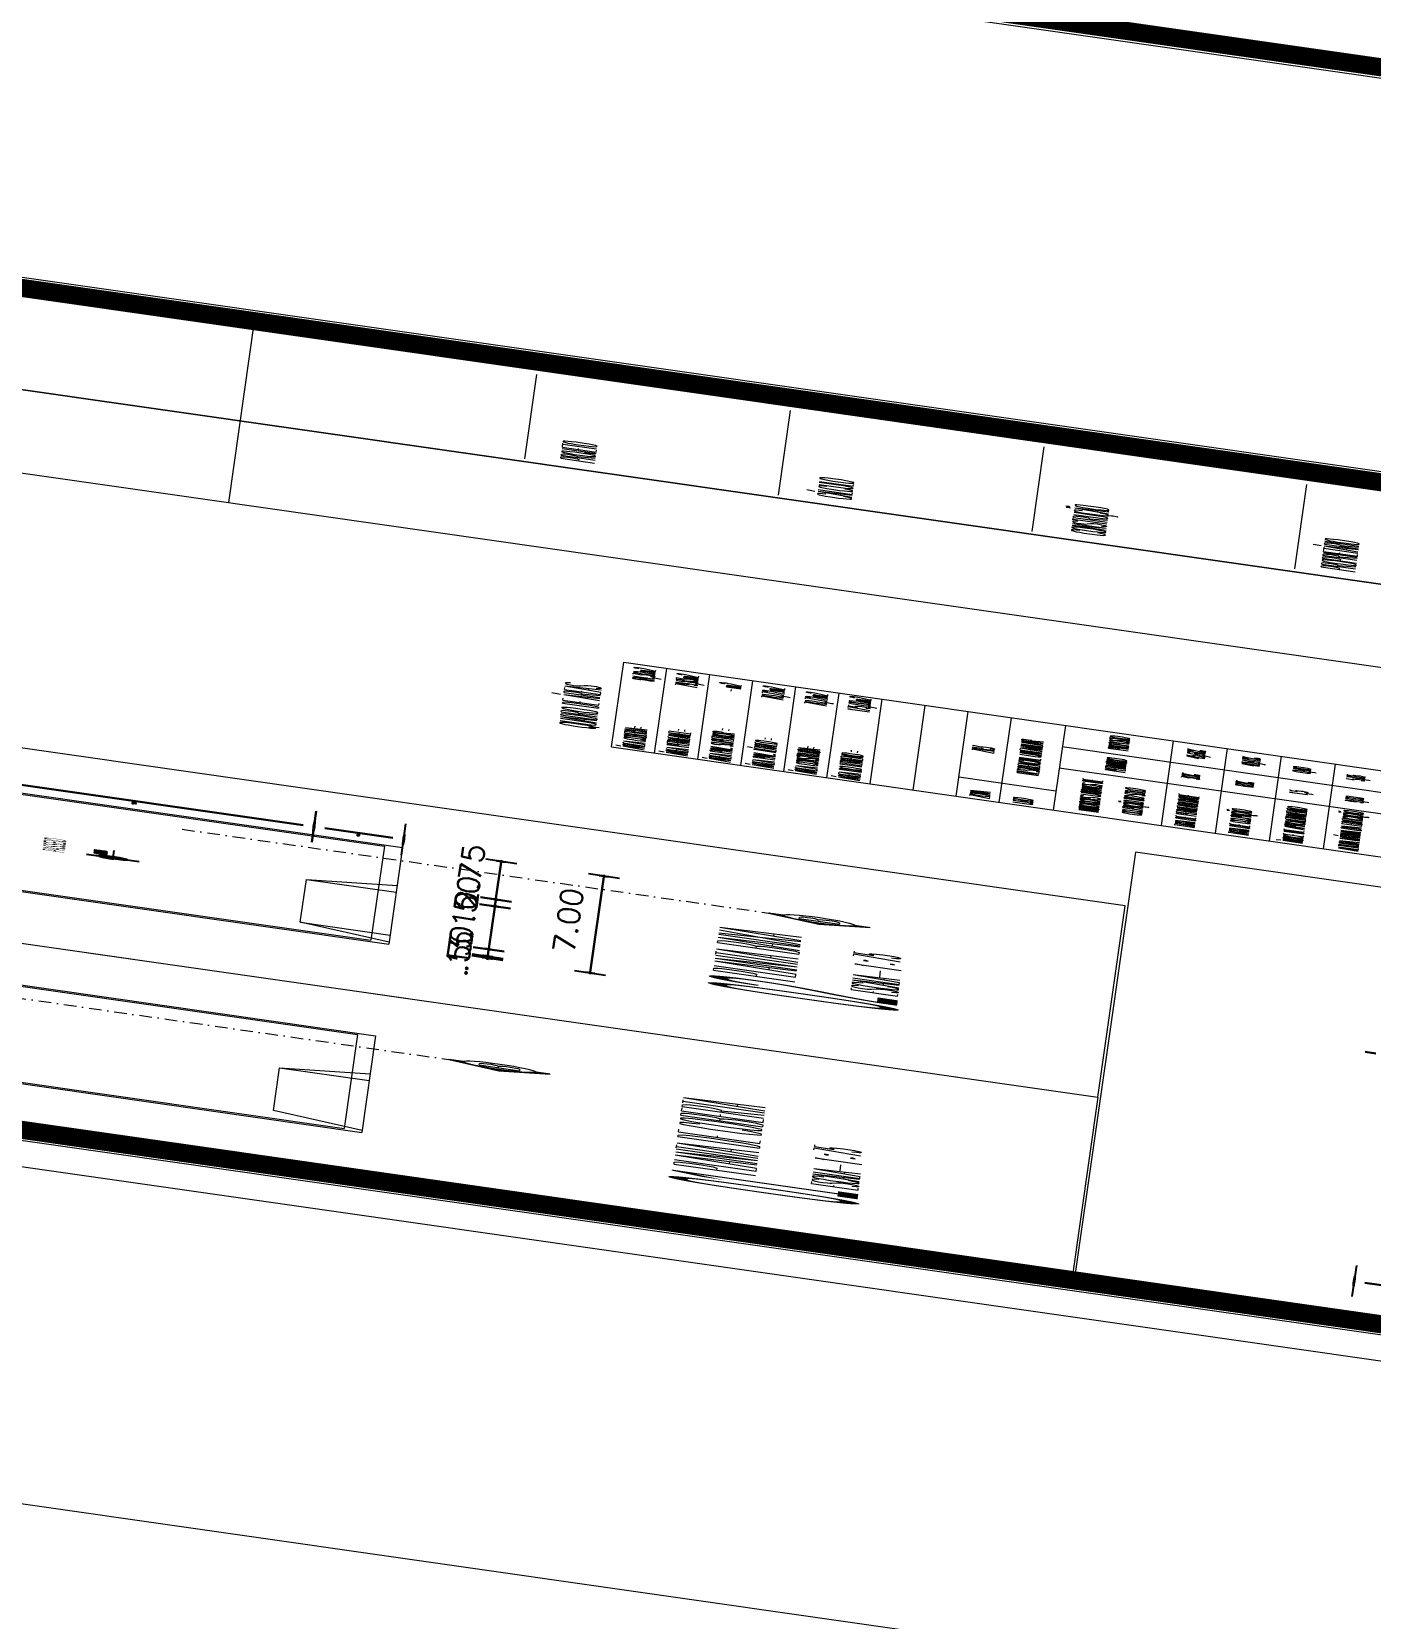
# Model space of a CAD drawing. Header units: millimetres. Extents: x -361192058 to 101130107379, y -14071650034 to 19218552450.
# Drawn here: x -134581 to -134143, y 40030 to 40550 of the extents above; entities that cross this region are included whole.
import ezdxf
from ezdxf.enums import TextEntityAlignment as Align

# ---------------------------------------------------------------- set-up
doc = ezdxf.new("R2010")
doc.units = ezdxf.units.MM
doc.header["$LTSCALE"] = 0.5
doc.linetypes.add('DASHDOT', pattern=[1, 0.5, -0.25, 0, -0.25])
for name, color, linetype in [('02', 2, 'Continuous'), ('08', 8, 'Continuous'), ('14-04-Texto-04', 3, 'Continuous'), ('CERC02', 3, 'Continuous'), ('DIVERSOS', 4, 'Continuous'), ('LINHAS PROJEÇÃO', 1, 'DASHDOT'), ('PAGPISO', 8, 'Continuous'), ('PISO', 8, 'Continuous'), ('Símbolos_Gráficos', 1, 'Continuous'), ('TEXTO2', 3, 'Continuous'), ('TXT_0', 7, 'Continuous')]:
    doc.layers.add(name, color=color, linetype=linetype)
for name, color, linetype, lineweight in [('E-TXT-G', 3, 'Continuous', 30), ('E-TXT-W', 7, 'Continuous', 15), ('E-TXT-Y', 2, 'Continuous', 40)]:
    doc.layers.add(name, color=color, linetype=linetype, lineweight=lineweight)
doc.styles.add('ADITIVOCAD', font='ROMANS.shx')
doc.styles.add('r140', font='romans.shx')
doc.styles.add('REG140', font='romans.shx', dxfattribs={"width": 0.8, "height": 0.35})
doc.styles.add('REG80', font='romans.shx', dxfattribs={"width": 0.8, "height": 0.1})
doc.styles.add('ROMANS', font='romans', dxfattribs={"height": 0.1})
doc.styles.add('SANSSERIF', font='sas_____.pfb', dxfattribs={"height": 1})
doc.styles.add('SANSSERIF2', font='sanssb__.ttf', dxfattribs={"width": 0.8})
doc.styles.get("Standard").update_dxf_attribs({"font": 'txt.shx', "height": 0.12})
doc.dimstyles.new('ESCALA50', dxfattribs={"dimtxt": 0.1, "dimasz": 0.06, "dimexe": 0.18, "dimexo": 0.06, "dimgap": 0.1, "dimtad": 1, "dimzin": 4, "dimdsep": 46, "dimtxsty": 'Standard', "dimblk1": 'BOLA', "dimblk2": 'BOLA', "dimsah": 1, "dimcen": -0.06, "dimse1": 1, "dimse2": 1, "dimclrd": 7, "dimclrt": 3, "dimadec": 0, "dimazin": 0, "dimtfac": 1, "dimtix": 1, "dimtmove": 0, "dimatfit": 3, "dimldrblk": 'BOLA', "dimfxl": 0, "dimtolj": 1, "dimtzin": 4, "dimarcsym": 0})

# ---------------------------------------------------------------- blocks, each defined once
blk = doc.blocks.new('Adc_nivelpl')
h = blk.add_hatch()
h.set_pattern_fill('_U', color=256, scale=0.005, angle=45, style=0, double=1)
h.set_pattern_definition([(45, (-5.8772514, -3.5161936), (-0.003535534, 0.003535534), []), (135, (-5.8772514, -3.5161936), (-0.003535534, -0.003535534), [])])
h.paths.add_polyline_path([(0.195, -0.087, 0.414214), (0.087, -0.195), (0.195, -0.195)])
h.paths.add_polyline_path([(0.195, -0.195), (0.195, -0.304, 0.414214), (0.304, -0.195)])
for p, q in [((0.195, 0), (0.195, -0.391)), ((0.896, -0.195), (0, -0.195))]:
    blk.add_line(p, q)
blk.add_circle((0.195, -0.195), 0.109)
at = {"flags": 8}
blk.add_attdef('NIVEL', (0.364, -0.15), '', height=0.1, dxfattribs=at)
blk = doc.blocks.new('BOLA')
for p, q in [((-1.44, 0), (1.44, 0)), ((0, -1.44), (0, 1.44))]:
    blk.add_line(p, q)
blk.add_circle((0, 0), 0.452)
blk = doc.blocks.new('*D794')
at = {"layer": 'Defpoints', "color": 0, "transparency": 16777216}
for p in [(3908.138, 2416.838), (3908.288, 2416.838), (3908.288, 2416.288)]:
    blk.add_point(p, dxfattribs=at)
at = {"layer": 'DIVERSOS', "color": 7, "lineweight": -2, "transparency": 16777216}
for p, q in [((3908.078, 2416.288), (3908.018, 2416.288)), ((3908.138, 2416.288), (3908.288, 2416.288)), ((3908.348, 2416.288), (3908.408, 2416.288))]:
    blk.add_line(p, q, dxfattribs=at)
at = {"layer": 'DIVERSOS', "color": 7, "lineweight": -2, "transparency": 16777216, "xscale": 0.06, "yscale": 0.06, "zscale": 0.06}
blk.add_blockref('BOLA', (3908.138, 2416.288), dxfattribs=at)
at = {"layer": 'DIVERSOS', "color": 7, "lineweight": -2, "transparency": 16777216, "xscale": 0.06, "yscale": 0.06, "zscale": 0.06, "rotation": 180}
blk.add_blockref('BOLA', (3908.288, 2416.288), dxfattribs=at)
at = {"layer": 'DIVERSOS', "color": 3, "lineweight": 18, "transparency": 16777216, "insert": (3908.213, 2416.448), "char_height": 0.12, "attachment_point": 5}
blk.add_mtext('\\A1;.15', dxfattribs=at)
blk = doc.blocks.new('*D795')
at = {"layer": 'Defpoints', "color": 0, "transparency": 16777216}
for p in [(3908.288, 2416.838), (3908.788, 2416.838), (3908.788, 2416.288)]:
    blk.add_point(p, dxfattribs=at)
at = {"layer": 'DIVERSOS', "color": 7, "lineweight": -2, "transparency": 16777216}
blk.add_line((3908.348, 2416.288), (3908.728, 2416.288), dxfattribs=at)
at = {"layer": 'DIVERSOS', "color": 7, "lineweight": -2, "transparency": 16777216, "xscale": 0.06, "yscale": 0.06, "zscale": 0.06, "rotation": 180}
blk.add_blockref('BOLA', (3908.288, 2416.288), dxfattribs=at)
at = {"layer": 'DIVERSOS', "color": 7, "lineweight": -2, "transparency": 16777216, "xscale": 0.06, "yscale": 0.06, "zscale": 0.06}
blk.add_blockref('BOLA', (3908.788, 2416.288), dxfattribs=at)
at = {"layer": 'DIVERSOS', "color": 3, "lineweight": 18, "transparency": 16777216, "insert": (3908.538, 2416.448), "char_height": 0.12, "attachment_point": 5}
blk.add_mtext('\\A1;.50', dxfattribs=at)
blk = doc.blocks.new('*D796')
at = {"layer": 'Defpoints', "color": 0, "transparency": 16777216}
for p in [(3908.788, 2416.838), (3911.888, 2416.838), (3911.888, 2416.288)]:
    blk.add_point(p, dxfattribs=at)
at = {"layer": 'DIVERSOS', "color": 7, "lineweight": -2, "transparency": 16777216}
blk.add_line((3908.848, 2416.288), (3911.828, 2416.288), dxfattribs=at)
at = {"layer": 'DIVERSOS', "color": 7, "lineweight": -2, "transparency": 16777216, "xscale": 0.06, "yscale": 0.06, "zscale": 0.06, "rotation": 180}
blk.add_blockref('BOLA', (3908.788, 2416.288), dxfattribs=at)
at = {"layer": 'DIVERSOS', "color": 7, "lineweight": -2, "transparency": 16777216, "xscale": 0.06, "yscale": 0.06, "zscale": 0.06}
blk.add_blockref('BOLA', (3911.888, 2416.288), dxfattribs=at)
at = {"layer": 'DIVERSOS', "color": 3, "lineweight": 18, "transparency": 16777216, "insert": (3910.338, 2416.448), "char_height": 0.12, "attachment_point": 5}
blk.add_mtext('\\A1;3.10', dxfattribs=at)
blk = doc.blocks.new('*D797')
at = {"layer": 'Defpoints', "color": 0, "transparency": 16777216}
for p in [(3911.888, 2416.838), (3912.388, 2416.838), (3912.388, 2416.288)]:
    blk.add_point(p, dxfattribs=at)
at = {"layer": 'DIVERSOS', "color": 7, "lineweight": -2, "transparency": 16777216}
blk.add_line((3911.948, 2416.288), (3912.328, 2416.288), dxfattribs=at)
at = {"layer": 'DIVERSOS', "color": 7, "lineweight": -2, "transparency": 16777216, "xscale": 0.06, "yscale": 0.06, "zscale": 0.06, "rotation": 180}
blk.add_blockref('BOLA', (3911.888, 2416.288), dxfattribs=at)
at = {"layer": 'DIVERSOS', "color": 7, "lineweight": -2, "transparency": 16777216, "xscale": 0.06, "yscale": 0.06, "zscale": 0.06}
blk.add_blockref('BOLA', (3912.388, 2416.288), dxfattribs=at)
at = {"layer": 'DIVERSOS', "color": 3, "lineweight": 18, "transparency": 16777216, "insert": (3912.138, 2416.448), "char_height": 0.12, "attachment_point": 5}
blk.add_mtext('\\A1;.50', dxfattribs=at)
blk = doc.blocks.new('*D798')
at = {"layer": 'Defpoints', "color": 0, "transparency": 16777216}
for p in [(3912.388, 2416.838), (3915.138, 2416.838), (3915.138, 2416.288)]:
    blk.add_point(p, dxfattribs=at)
at = {"layer": 'DIVERSOS', "color": 7, "lineweight": -2, "transparency": 16777216}
blk.add_line((3912.448, 2416.288), (3915.078, 2416.288), dxfattribs=at)
at = {"layer": 'DIVERSOS', "color": 7, "lineweight": -2, "transparency": 16777216, "xscale": 0.06, "yscale": 0.06, "zscale": 0.06, "rotation": 180}
blk.add_blockref('BOLA', (3912.388, 2416.288), dxfattribs=at)
at = {"layer": 'DIVERSOS', "color": 7, "lineweight": -2, "transparency": 16777216, "xscale": 0.06, "yscale": 0.06, "zscale": 0.06}
blk.add_blockref('BOLA', (3915.138, 2416.288), dxfattribs=at)
at = {"layer": 'DIVERSOS', "color": 3, "lineweight": 18, "transparency": 16777216, "insert": (3913.763, 2416.448), "char_height": 0.12, "attachment_point": 5}
blk.add_mtext('\\A1;2.75', dxfattribs=at)
blk = doc.blocks.new('*D769')
at = {"layer": 'Defpoints', "color": 0, "transparency": 16777216}
for p in [(3908.138, 2416.6909), (3915.138, 2416.6909), (3915.138, 2415.7165)]:
    blk.add_point(p, dxfattribs=at)
at = {"layer": 'DIVERSOS', "color": 7, "lineweight": -2, "transparency": 16777216}
blk.add_line((3908.198, 2415.7165), (3915.078, 2415.7165), dxfattribs=at)
at = {"layer": 'DIVERSOS', "color": 7, "lineweight": -2, "transparency": 16777216, "xscale": 0.06, "yscale": 0.06, "zscale": 0.06, "rotation": 180}
blk.add_blockref('BOLA', (3908.138, 2415.7165), dxfattribs=at)
at = {"layer": 'DIVERSOS', "color": 7, "lineweight": -2, "transparency": 16777216, "xscale": 0.06, "yscale": 0.06, "zscale": 0.06}
blk.add_blockref('BOLA', (3915.138, 2415.7165), dxfattribs=at)
at = {"layer": 'DIVERSOS', "color": 3, "lineweight": 18, "transparency": 16777216, "insert": (3911.638, 2415.8765), "char_height": 0.12, "attachment_point": 5}
blk.add_mtext('\\A1;7.00', dxfattribs=at)
blk = doc.blocks.new('*D799')
at = {"layer": 'Defpoints', "color": 0, "transparency": 16777216}
for p in [(3911.888, 2419.338), (3915.7056, 2419.338), (3911.888, 2417.338)]:
    blk.add_point(p, dxfattribs=at)
at = {"layer": 'DIVERSOS', "color": 7, "lineweight": -2, "transparency": 16777216}
blk.add_line((3915.7056, 2417.398), (3915.7056, 2419.278), dxfattribs=at)
at = {"layer": 'DIVERSOS', "color": 7, "lineweight": -2, "transparency": 16777216, "xscale": 0.06, "yscale": 0.06, "zscale": 0.06}
for p, rotation in [((3915.7056, 2419.338), 90), ((3915.7056, 2417.338), 270)]:
    blk.add_blockref('BOLA', p, dxfattribs=dict(at, rotation=rotation))
at = {"layer": 'DIVERSOS', "color": 3, "lineweight": 18, "transparency": 16777216, "insert": (3915.5456, 2418.338), "char_height": 0.12, "attachment_point": 5, "rotation": 90}
blk.add_mtext('\\A1;2.00', dxfattribs=at)
blk = doc.blocks.new('*D800')
at = {"layer": 'Defpoints', "color": 0, "transparency": 16777216}
for p in [(3911.888, 2417.338), (3911.888, 2416.838), (3915.7056, 2416.838)]:
    blk.add_point(p, dxfattribs=at)
at = {"layer": 'DIVERSOS', "color": 7, "lineweight": -2, "transparency": 16777216}
blk.add_line((3915.7056, 2417.278), (3915.7056, 2416.898), dxfattribs=at)
at = {"layer": 'DIVERSOS', "color": 7, "lineweight": -2, "transparency": 16777216, "xscale": 0.06, "yscale": 0.06, "zscale": 0.06}
for p, rotation in [((3915.7056, 2417.338), 90), ((3915.7056, 2416.838), 270)]:
    blk.add_blockref('BOLA', p, dxfattribs=dict(at, rotation=rotation))
at = {"layer": 'DIVERSOS', "color": 3, "lineweight": 18, "transparency": 16777216, "insert": (3915.5456, 2417.088), "char_height": 0.12, "attachment_point": 5, "rotation": 90}
blk.add_mtext('\\A1;.50', dxfattribs=at)
blk = doc.blocks.new('IND_DES')
at = {"layer": 'E-TXT-W'}
blk.add_line((0.0269, -0.2428), (0.1984, -0.2428), dxfattribs=at)
at = {"layer": 'E-TXT-G', "style": 'REG80', "width": 0.8}
for s, p in [('ESCALA', (-0.4463, -0.2864)), ('1', (0.2426, -0.2864)), (':', (0.3988, -0.2706))]:
    blk.add_text(s, height=0.1, dxfattribs=at).set_placement(p)
blk.add_attdef('ESCALA', (0.4897, -0.2812), '', height=0.1, dxfattribs=at)
at = {"layer": 'E-TXT-W', "style": 'SANSSERIF2', "width": 0.6}
blk.add_attdef('00', text='', height=0.4, dxfattribs=at).set_placement((-0.7083, -0.2881), align=Align.CENTER)
at = {"layer": 'E-TXT-Y', "style": 'REG140', "width": 0.8}
for tag, p in [('PROJETO', (-0.4563, 0.1829)), ('DESENHO', (-0.4582, -0.0658))]:
    blk.add_attdef(tag, p, '', height=0.175, dxfattribs=at)
blk = doc.blocks.new('*D845')
at = {"layer": 'Defpoints', "color": 0, "transparency": 16777216}
for p in [(3894.0287, 2411.3036), (3894.0287, 2411.3036), (3894.0287, 2406.2536)]:
    blk.add_point(p, dxfattribs=at)
at = {"layer": 'DIVERSOS', "color": 7, "lineweight": -2, "transparency": 16777216}
blk.add_line((3894.0287, 2406.3136), (3894.0287, 2411.2436), dxfattribs=at)
at = {"layer": 'DIVERSOS', "color": 7, "lineweight": -2, "transparency": 16777216, "xscale": 0.06, "yscale": 0.06, "zscale": 0.06}
for p, rotation in [((3894.0287, 2411.3036), 90), ((3894.0287, 2406.2536), 270)]:
    blk.add_blockref('BOLA', p, dxfattribs=dict(at, rotation=rotation))
at = {"layer": 'DIVERSOS', "color": 3, "lineweight": 18, "transparency": 16777216, "insert": (3893.8687, 2408.7786), "char_height": 0.12, "attachment_point": 5, "rotation": 90}
blk.add_mtext('\\A1;5.05', dxfattribs=at)
blk = doc.blocks.new('*D1667')
at = {"layer": '02', "color": 7, "lineweight": -2, "transparency": 16777216}
for p, q in [((3910.3979, 2411.3636), (3910.3979, 2411.4236)), ((3910.3979, 2411.0036), (3910.3979, 2411.3036)), ((3910.3979, 2410.9436), (3910.3979, 2410.8836))]:
    blk.add_line(p, q, dxfattribs=at)
at = {"layer": 'Defpoints', "color": 0, "transparency": 16777216}
for p in [(3909.6729, 2411.3036), (3910.3979, 2411.3036), (3909.6729, 2411.0036)]:
    blk.add_point(p, dxfattribs=at)
at = {"layer": '02', "color": 7, "lineweight": -2, "transparency": 16777216, "xscale": 0.06, "yscale": 0.06, "zscale": 0.06}
for p, rotation in [((3910.3979, 2411.3036), 270), ((3910.3979, 2411.0036), 90)]:
    blk.add_blockref('BOLA', p, dxfattribs=dict(at, rotation=rotation))
at = {"layer": '02', "color": 3, "transparency": 16777216, "insert": (3910.2379, 2411.1536), "char_height": 0.12, "attachment_point": 5, "rotation": 90}
blk.add_mtext('\\A1;.30', dxfattribs=at)
blk = doc.blocks.new('APROVADO QUADRA 21.2 MBVII')
at = {"layer": 'PAGPISO', "lineweight": 18}
h = blk.add_hatch(dxfattribs=at)
h.set_pattern_fill('ANSI31', color=256, scale=0.0032, angle=450, style=0)
h.set_pattern_definition([(225, (3900.278584, 2416.420666), (-0.0071842, 0.0071842), [])])
h.paths.add_polyline_path([(3900.4201, 2415.9962), (3900.2786, 2416.1377), (3900.4201, 2416.2792, 0.414214)])
h.paths.add_polyline_path([(3900.5616, 2415.8547), (3900.4201, 2415.9962, 0.198912), (3900.5616, 2415.9376)])
h.paths.add_polyline_path([(3900.5616, 2416.3378, 0.198912), (3900.4201, 2416.2792), (3900.5616, 2416.4207)])
h = blk.add_hatch(dxfattribs=at)
h.set_pattern_fill('ANSI31', color=256, scale=0.0032, angle=450, style=0)
h.set_pattern_definition([(225, (3913.905023, 2414.788273), (-0.0071842, 0.0071842), [])])
h.paths.add_polyline_path([(3914.0465, 2414.3638), (3913.905, 2414.5053), (3914.0465, 2414.6468, 0.414214)])
h.paths.add_polyline_path([(3914.188, 2414.2223), (3914.0465, 2414.3638, 0.198912), (3914.188, 2414.3052)])
h.paths.add_polyline_path([(3914.188, 2414.7054, 0.198912), (3914.0465, 2414.6468), (3914.188, 2414.7883)])
at = {"lineweight": 18}
for p, q in [((3924.3754, 2415.5354), (3930.5034, 2415.5354)), ((3924.3754, 2415.2954), (3930.5034, 2415.2954)), ((3924.3754, 2415.0554), (3930.5034, 2415.0554)), ((3924.3754, 2414.8154), (3930.5034, 2414.8154)), ((3924.3754, 2414.5754), (3930.5034, 2414.5754)), ((3924.3754, 2414.3354), (3930.5034, 2414.3354)), ((3924.3754, 2414.0954), (3930.5034, 2414.0954)), ((3924.3754, 2413.8554), (3930.5034, 2413.8554)), ((3925.75, 2413.3147), (3925.75, 2413.8554)), ((3924.3754, 2413.6154), (3930.5034, 2413.6154)), ((3930.5034, 2413.3147), (3924.3754, 2413.3147)), ((3927.4394, 2413.3147), (3927.4394, 2410.3304)), ((3928.9714, 2413.3147), (3928.9714, 2410.3304)), ((3927.4394, 2412.7134), (3924.3754, 2412.7134)), ((3930.5034, 2412.7134), (3927.4394, 2412.7134)), ((3930.5034, 2412.4128), (3924.3754, 2412.4128)), ((3930.5034, 2412.1121), (3924.3754, 2412.1121)), ((3930.5034, 2411.8115), (3924.3754, 2411.8115))]:
    blk.add_line(p, q, dxfattribs=at)
blk.add_lwpolyline([(3864.7239, 2517.8679), (4064.6387, 2517.8679), (4064.6387, 2359.9753), (3864.7239, 2359.9753)], close=True, dxfattribs=at)
at = {"layer": '02', "lineweight": 18}
for p, q in [((3950.945, 2431.1459), (3950.945, 2403.5851)), ((3937.82, 2424.1479), (3937.82, 2403.5851))]:
    blk.add_line(p, q, dxfattribs=at)
at = {"layer": '02', "color": 0, "lineweight": 18}
blk.add_line((3950.945, 2424.1479), (3950.945, 2403.5851), dxfattribs=at)
at = {"layer": '02', "lineweight": 18}
for points in [[(3890.495, 2402.8351), (3951.695, 2402.8351), (3951.695, 2447.3851), (3890.495, 2447.3851)], [(3891.245, 2446.6351), (3904.4806, 2446.6351), (3904.4806, 2412.8464), (3891.245, 2412.8464)], [(3918.3192, 2446.6633), (3904.4806, 2446.6633), (3904.4806, 2412.8464), (3918.3192, 2412.8464)], [(3979.6187, 2385.7337), (4040.8187, 2385.7337), (4040.8187, 2430.2837), (3979.6187, 2430.2837)], [(3891.245, 2403.5851), (3922.2237, 2403.5851), (3922.2237, 2412.8323), (3891.245, 2412.8323)]]:
    blk.add_lwpolyline(points, close=True, dxfattribs=at)
at = {"layer": '02', "lineweight": 18, "const_width": 0.1}
for points in [[(3891.245, 2403.5851), (3950.945, 2403.5851), (3950.945, 2446.6351), (3891.245, 2446.6351)], [(3980.3687, 2386.4837), (4040.0687, 2386.4837), (4040.0687, 2429.5337), (3980.3687, 2429.5337)]]:
    blk.add_lwpolyline(points, close=True, dxfattribs=at)
at = {"layer": '02', "lineweight": 18}
blk.add_lwpolyline([(3890.495, 2402.8351), (3888.62, 2402.8351), (3888.62, 2422.3351), (3890.495, 2424.2101), (3891.245, 2424.2101)], dxfattribs=at)
at = {"layer": '08', "lineweight": 18}
for p, q in [((3898.2616, 2417.338), (3898.2616, 2416.838)), ((3908.788, 2417.338), (3908.788, 2416.838)), ((3911.888, 2417.338), (3911.888, 2416.838))]:
    blk.add_line(p, q, dxfattribs=at)
for points in [[(3894.6616, 2416.838), (3895.1616, 2417.338), (3898.2616, 2417.338), (3898.7616, 2416.838)], [(3908.288, 2416.838), (3908.788, 2417.338), (3911.888, 2417.338), (3912.388, 2416.838)]]:
    blk.add_lwpolyline(points, dxfattribs=at)
at = {"layer": '14-04-Texto-04', "lineweight": 18}
for p, q in [((3943.7213, 2424.1479), (3943.7213, 2411.6007)), ((3943.7213, 2411.6007), (3943.7213, 2422.5354))]:
    blk.add_line(p, q, dxfattribs=at)
at = {"layer": 'CERC02', "lineweight": 18}
for p, q in [((3937.82, 2418.0567), (3950.945, 2418.0567)), ((3943.9257, 2416.4746), (3950.0351, 2416.4746)), ((3924.3754, 2415.7754), (3930.5034, 2415.7754)), ((3924.3754, 2415.7754), (3924.3754, 2410.3304)), ((3930.5034, 2415.7754), (3930.5034, 2410.3304)), ((3943.9257, 2415.0609), (3950.0351, 2415.0609)), ((3943.9257, 2413.6471), (3950.0351, 2413.6471)), ((3943.9415, 2412.1845), (3950.0351, 2412.1845))]:
    blk.add_line(p, q, dxfattribs=at)
at = {"layer": 'LINHAS PROJEÇÃO', "lineweight": 18}
for p, q in [((3900.5616, 2419.688), (3900.5616, 2416.4207)), ((3914.188, 2418.0556), (3914.188, 2414.7883))]:
    blk.add_line(p, q, dxfattribs=at)
at = {"layer": 'PISO', "lineweight": 18}
for p, q in [((3894.5116, 2419.338), (3894.5116, 2416.838)), ((3894.6116, 2419.338), (3894.6116, 2416.938)), ((3901.4116, 2419.338), (3901.4116, 2416.938)), ((3901.5116, 2419.338), (3901.5116, 2416.838)), ((3908.138, 2419.338), (3908.138, 2416.838)), ((3908.238, 2419.338), (3908.238, 2416.938)), ((3915.038, 2419.338), (3915.038, 2416.938)), ((3915.138, 2419.338), (3915.138, 2416.838)), ((3901.4116, 2416.938), (3894.6116, 2416.938)), ((3915.038, 2416.938), (3908.238, 2416.938)), ((3901.5116, 2416.838), (3894.5116, 2416.838)), ((3915.138, 2416.838), (3908.138, 2416.838))]:
    blk.add_line(p, q, dxfattribs=at)
at = {"layer": 'Símbolos_Gráficos', "color": 3, "lineweight": 18}
for p, q in [((3900.5616, 2416.4207), (3900.2786, 2416.1377)), ((3900.5616, 2416.3378), (3900.5616, 2416.4207)), ((3900.2786, 2416.1377), (3900.5616, 2415.8547)), ((3900.5616, 2415.9376), (3900.5616, 2415.8547)), ((3914.188, 2414.7883), (3913.905, 2414.5053)), ((3914.188, 2414.7054), (3914.188, 2414.7883)), ((3913.905, 2414.5053), (3914.188, 2414.2223)), ((3914.188, 2414.3052), (3914.188, 2414.2223))]:
    blk.add_line(p, q, dxfattribs=at)
for centre in [(3900.5616, 2416.1377), (3914.188, 2414.5053)]:
    blk.add_circle(centre, 0.2001, dxfattribs=at)
at = {"lineweight": 18}
ref = blk.add_blockref('IND_DES', (3896.5613, 2414.8259), dxfattribs=dict(at, xscale=2.591993519999988, yscale=2.591993519999988, zscale=2.591993519999988))
ref.add_attrib('00', '01', dxfattribs={"layer": 'E-TXT-W', "height": 1.0368, "style": 'SANSSERIF', "width": 0.6}).set_placement((3894.7255, 2414.0791), align=Align.CENTER)
ref.add_attrib('DESENHO', 'PLANTA DE COBERTA', (3895.3737, 2414.6552), dxfattribs={"layer": 'E-TXT-Y', "height": 0.453599, "style": 'REG140', "width": 0.8})
ref.add_attrib('ESCALA', '75', (3897.8307, 2414.0969), dxfattribs={"layer": 'E-TXT-G', "height": 0.2592, "style": 'REG80', "width": 0.8})
ref = blk.add_blockref('IND_DES', (3910.7097, 2414.7612), dxfattribs=dict(at, xscale=2.591993519999988, yscale=2.591993519999988, zscale=2.591993519999988))
ref.add_attrib('00', '02', dxfattribs={"layer": 'E-TXT-W', "height": 1.0368, "style": 'SANSSERIF', "width": 0.6}).set_placement((3908.8738, 2414.0145), align=Align.CENTER)
ref.add_attrib('DESENHO', 'PLANTA BAIXA', (3909.522, 2414.5906), dxfattribs={"layer": 'E-TXT-Y', "height": 0.453599, "style": 'REG140', "width": 0.8})
ref.add_attrib('ESCALA', '75', (3911.979, 2414.0323), dxfattribs={"layer": 'E-TXT-G', "height": 0.2592, "style": 'REG80', "width": 0.8})
at = {"layer": 'TXT_0', "lineweight": 18}
ref = blk.add_blockref('Adc_nivelpl', (3911.315, 2418.5577), dxfattribs=dict(at, xscale=0.75, yscale=0.75, zscale=0.75))
ref.add_attrib('NIVEL', '0.00', (3911.5882, 2418.4451), dxfattribs={"height": 0.075, "style": 'ADITIVOCAD', "flags": 8})
at = {"color": 0, "lineweight": 13, "flags": 8}
for p in [(4700.7247, 2280.1125), (4699.5738, 2277.8964), (4702.3546, 2276.195), (4703.6722, 2274.085), (4699.8445, 2272.2194), (4703.0488, 2270.137), (4703.0877, 2267.9803), (4700.6523, 2261.5216), (4700.7007, 2257.1593)]:
    blk.add_attdef('NIVEL', p, '', height=0.075, dxfattribs=at)
for rotation, width, p in [(90, 0.8, (4700.8205, 2275.7521)), (270, 0.6, (4703.8437, 2274.9021)), (90, 0.8, (4701.5575, 2268.5021)), (180, 0.6, (4651.1817, 2236.1931))]:
    blk.add_attdef('$PORTA', text='', height=0.09, rotation=rotation, dxfattribs=dict(at, width=width)).set_placement(p, align=Align.MIDDLE)
for p in [(4654.176, 2240.463), (4648.499, 2240.1923), (4633.4388, 2239.3361), (4637.8012, 2239.3845), (4656.3921, 2239.3121), (4652.4746, 2237.6822), (4646.4166, 2236.988), (4644.2598, 2236.9491), (4650.3646, 2236.3646)]:
    blk.add_attdef('NIVEL', p, '', height=0.075, rotation=270, dxfattribs=at)
at = {"color": 0, "lineweight": 13, "width": 0.8, "flags": 8}
for p in [(4652.0317, 2239.2163), (4644.7817, 2238.4793)]:
    blk.add_attdef('$PORTA', text='', height=0.09, dxfattribs=at).set_placement(p, align=Align.MIDDLE)
at = {"layer": '14-04-Texto-04', "lineweight": 18, "style": 'ROMANS'}
for s, p in [('ZONA', (3924.5397, 2413.7815)), ('USO', (3924.5397, 2413.5415)), ('INDICADORS URBANOS DE', (3924.6554, 2413.1763)), ('PERMITIDO', (3927.7544, 2413.0613)), ('PROPOSTO', (3929.3062, 2413.0613)), ('OCUPAÇÃO DO SOLO', (3924.8804, 2412.9365)), ('TAXA DE PERMEABILIDADE', (3924.5397, 2412.6395)), ('TAXA DE OCUPAÇÃO', (3924.5397, 2412.3389)), ('ÌNDICE DE APROVEITAMENTO', (3924.5397, 2412.0383)), ('ALTURA MÁXIMA DA EDIFICAÇÃO', (3924.5397, 2411.7279))]:
    blk.add_text(s, height=0.11, dxfattribs=at).set_placement(p, align=Align.TOP_LEFT)
at = {"layer": 'CERC02', "lineweight": 18, "style": 'ROMANS'}
for s, height, p in [('QUADRO DE ÁREAS', 0.2, (3925.4515, 2416.0773, 0.32)), ('ÁREA COBERTA=   ', 0.12, (3924.5069, 2415.7146)), ('84,30m2', 0.12, (3929.4178, 2415.7146)), ('ÁREA PERMEAVEL=', 0.12, (3924.5069, 2415.4737)), ('79,83m2', 0.12, (3929.4178, 2415.4746)), ('ÁREA PAV. SUPERIOR =', 0.12, (3924.5069, 2415.2337)), (' - m2', 0.12, (3929.4178, 2415.2346)), ('ÁREA PAV. TÉRREO =', 0.12, (3924.5069, 2414.9937)), ('70,72m2', 0.12, (3929.4178, 2414.9946)), ('ÁREA CONSTRUIDA=   ', 0.12, (3924.5069, 2414.7546)), ('70,72m2', 0.12, (3929.4178, 2414.7546)), ('ÁREA DO TERRENO =', 0.12, (3924.5069, 2414.5137)), ('175,00m2', 0.12, (3929.4178, 2414.5146)), ('ZR3', 0.12, (3927.7992, 2413.8031)), ('RESIDENCIAL UNIFAMILIAR', 0.12, (3926.6556, 2413.5415)), ('30%%%', 0.1, (3927.9943, 2412.6395)), ('45,61%%%', 0.1, (3929.5033, 2412.6279)), ('60%%%', 0.1, (3927.9943, 2412.3389)), ('40,41%%%', 0.1, (3929.5205, 2412.322)), ('1,5', 0.1, (3927.9943, 2412.0383)), ('0,40', 0.1, (3929.5592, 2412.0383)), ('9,00', 0.1, (3927.9943, 2411.7279)), ('5,05', 0.1, (3929.5592, 2411.7376))]:
    blk.add_text(s, height=height, dxfattribs=at).set_placement(p, align=Align.TOP_LEFT)
at = {"layer": 'LINHAS PROJEÇÃO', "lineweight": 18, "style": 'r140'}
for p in [(3900.5616, 2416.1377), (3914.188, 2414.5053)]:
    blk.add_text('B', height=0.224, dxfattribs=at).set_placement(p, align=Align.MIDDLE)
at = {"layer": 'TEXTO2', "lineweight": 18, "style": 'SANSSERIF'}
blk.add_text('PASSEIO', height=0.12312, dxfattribs=at).set_placement((3911.3003, 2418.6792))
at = {"layer": 'TEXTO2', "lineweight": 18, "style": 'ROMANS'}
for s, height, p in [('PROJETO', 0.1885, (3944.2979, 2416.2781, -0.754)), ('CÁLCULO', 0.1885, (3944.2979, 2414.8477, -0.754)), ('CONSTRUÇÃO', 0.1885, (3944.2979, 2413.4335, -0.754)), ('PROPRIETÁRIO', 0.188497, (3944.2979, 2412.041, -1.508))]:
    blk.add_text(s, height=height, dxfattribs=at).set_placement(p, align=Align.TOP_LEFT)
at = {"layer": '02', "color": 6}
dim = blk.add_linear_dim(base=(3910.3979, 2411.3036), p1=(3909.6729, 2411.0036), p2=(3909.6729, 2411.3036), angle=90, dimstyle='ESCALA50', override={"dimfxl": 0.18}, dxfattribs=at)
dim.commit()
dim.dimension.update_dxf_attribs({"geometry": '*D1667', "text_midpoint": (3910.2379, 2411.1536)})
at = {"layer": 'DIVERSOS', "lineweight": 18}
for base, p1, p2, picture, middle in [((3915.7056, 2419.338), (3911.888, 2417.338), (3911.888, 2419.338), '*D799', (3915.5456, 2418.338)), ((3915.7056, 2416.838), (3911.888, 2417.338), (3911.888, 2416.838), '*D800', (3915.5456, 2417.088)), ((3894.0287, 2411.3036), (3894.0287, 2406.2536), (3894.0287, 2411.3036), '*D845', (3893.8687, 2408.7786))]:
    dim = blk.add_linear_dim(base=base, p1=p1, p2=p2, angle=90, dimstyle='ESCALA50', dxfattribs=at)
    dim.commit()
    dim.dimension.update_dxf_attribs({"geometry": picture, "text_midpoint": middle})
for base, p1, p2, picture, middle in [((3908.288, 2416.288), (3908.138, 2416.838), (3908.288, 2416.838), '*D794', (3908.213, 2416.448)), ((3908.788, 2416.288), (3908.288, 2416.838), (3908.788, 2416.838), '*D795', (3908.538, 2416.448)), ((3911.888, 2416.288), (3908.788, 2416.838), (3911.888, 2416.838), '*D796', (3910.338, 2416.448)), ((3912.388, 2416.288), (3911.888, 2416.838), (3912.388, 2416.838), '*D797', (3912.138, 2416.448)), ((3915.138, 2416.288), (3912.388, 2416.838), (3915.138, 2416.838), '*D798', (3913.763, 2416.448)), ((3915.138, 2415.7165), (3908.138, 2416.6909), (3915.138, 2416.6909), '*D769', (3911.638, 2415.8765))]:
    dim = blk.add_linear_dim(base=base, p1=p1, p2=p2, dimstyle='ESCALA50', dxfattribs=at)
    dim.commit()
    dim.dimension.update_dxf_attribs({"geometry": picture, "text_midpoint": middle})

msp = doc.modelspace()

# ---------------------------------------------------------------- block references
at = {"layer": '02', "color": 0, "lineweight": 30, "xscale": -4.574818403918471, "yscale": -59.40450511825884, "zscale": 4.574818403918471, "rotation": 261.8606972171988}
msp.add_blockref('APROVADO QUADRA 21.2 MBVII', (5129.041, 2225.201), dxfattribs=at)

doc.saveas('drawing.dxf')
